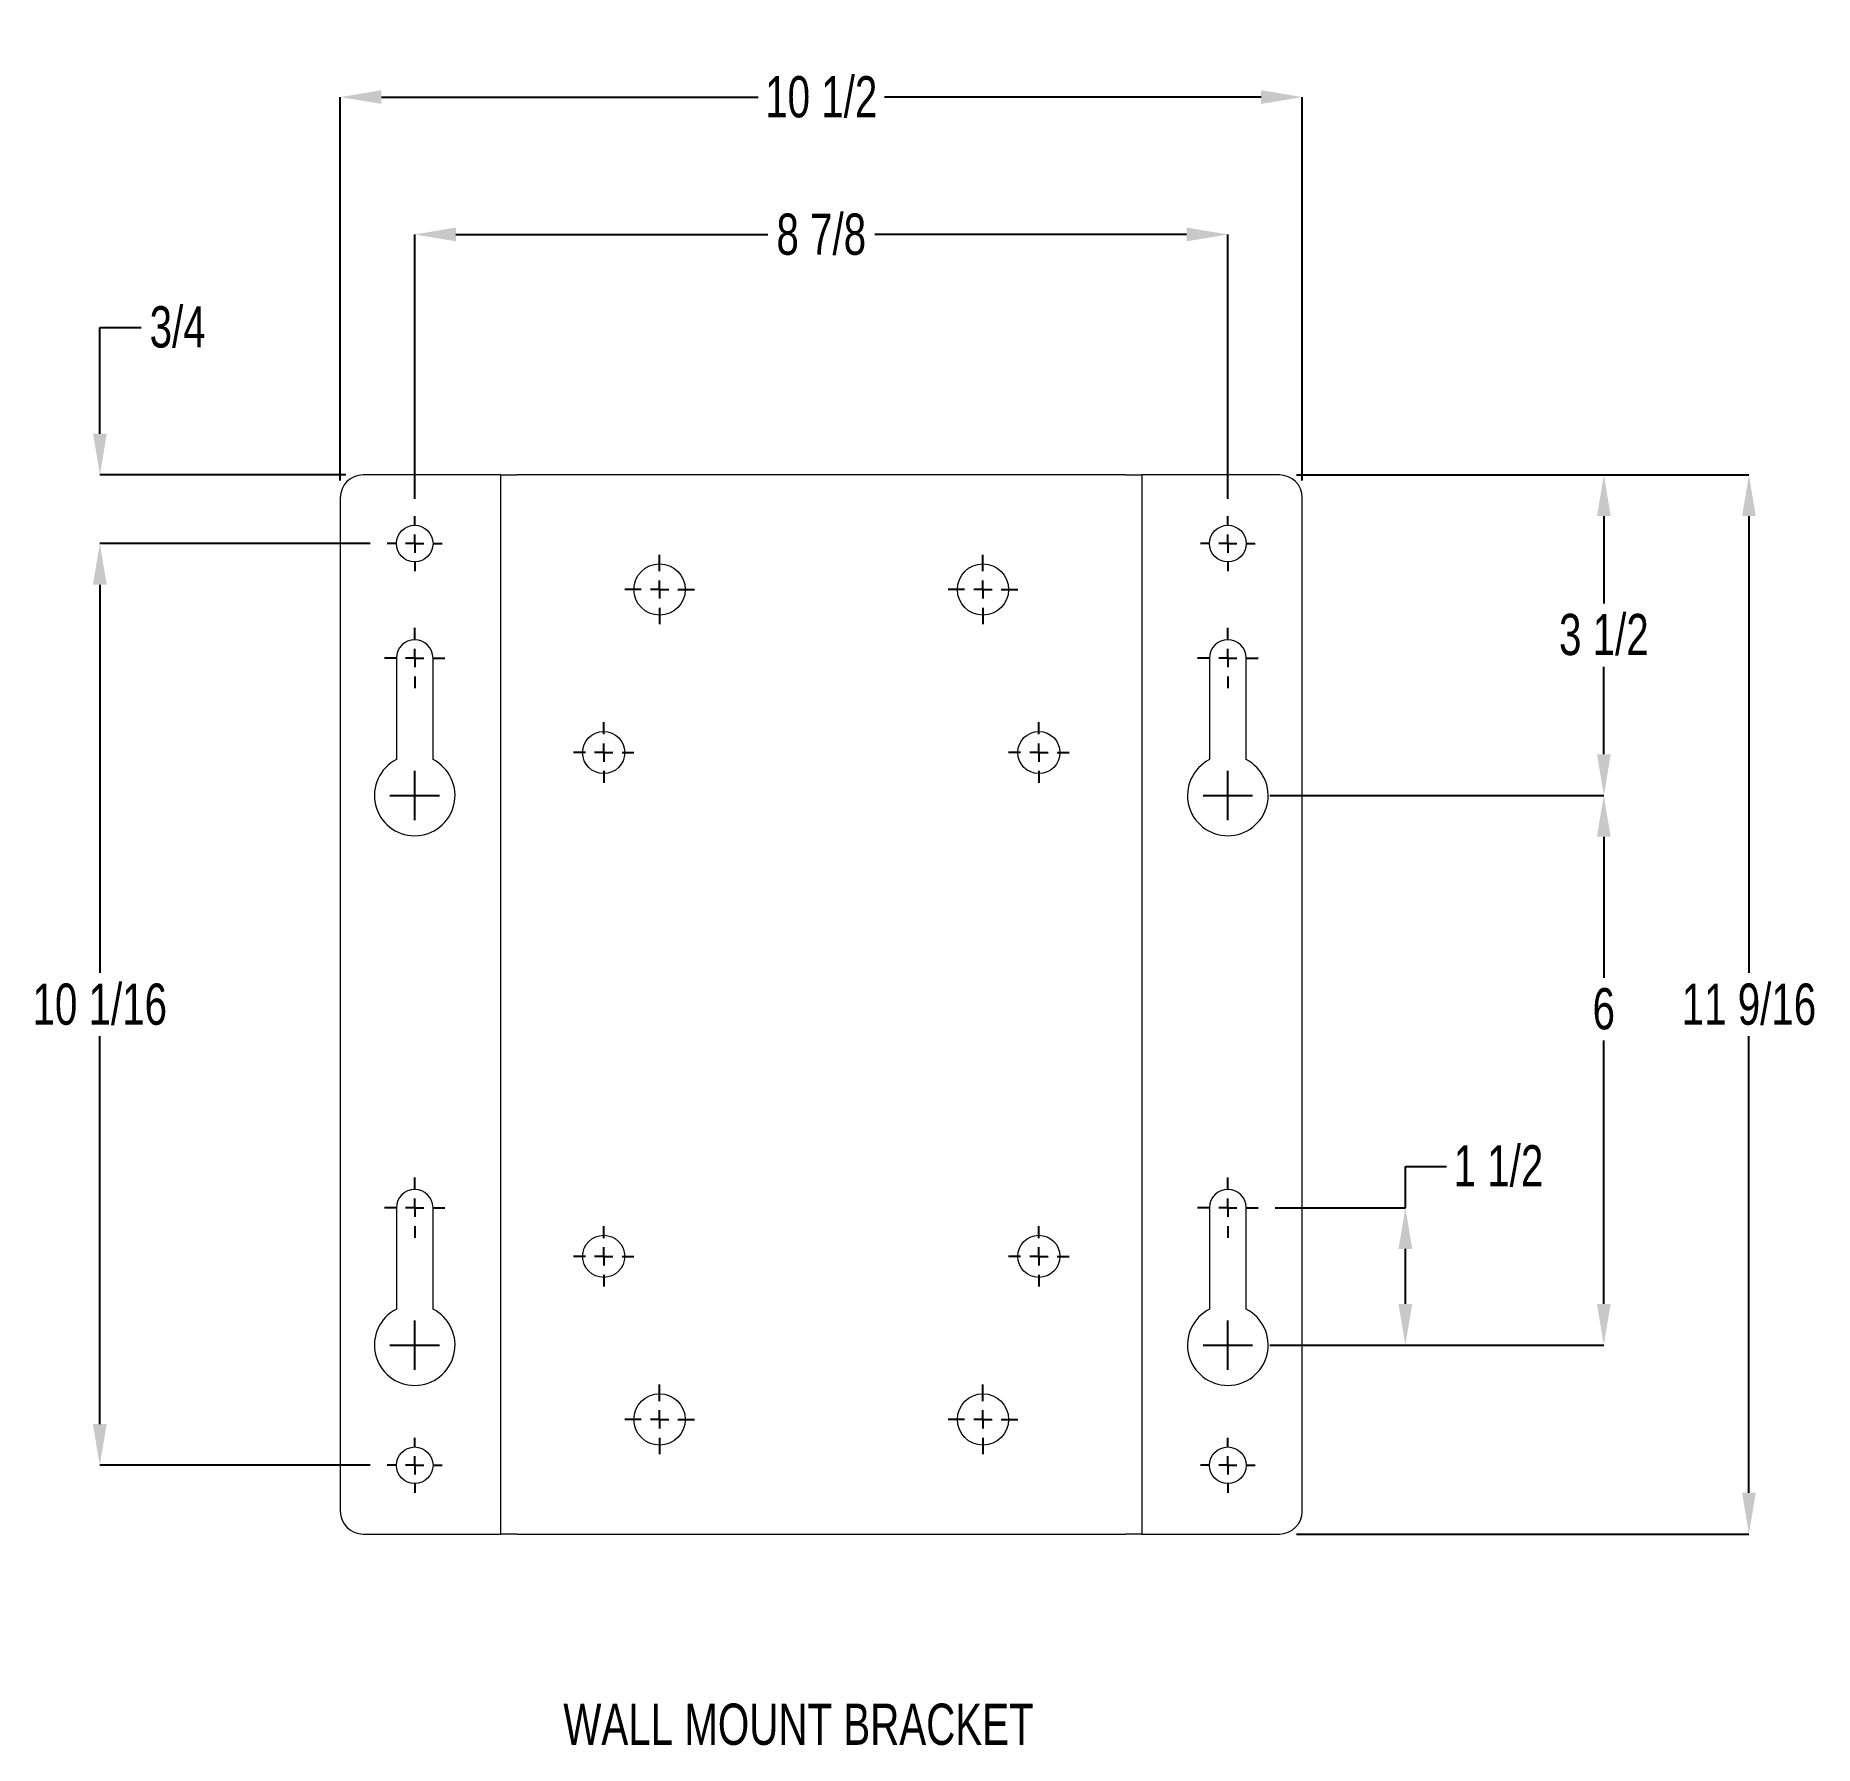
# Model space of a CAD drawing. Header units: inches. Extents: x 26.34 to 32.82, y 10.81 to 17.04.
import ezdxf

# ---------------------------------------------------------------- set-up
doc = ezdxf.new("R2010")
doc.units = ezdxf.units.IN
doc.header["$MEASUREMENT"] = 0
doc.header["$PDSIZE"] = -1
doc.layers.add('DIM', color=1, linetype='Continuous')
doc.styles.add('SLDTEXTSTYLE0', font='ARIAL.TTF', dxfattribs={"width": 0.7})
doc.dimstyles.new('SLDDIMSTYLE0', dxfattribs={"dimtxt": 0.15, "dimasz": 0.15, "dimexe": 0, "dimexo": 0.0625, "dimgap": 0.0375, "dimtad": 0, "dimtih": 1, "dimtoh": 1, "dimdec": 0, "dimlfac": 3, "dimrnd": 1e-09, "dimzin": 12, "dimdsep": 46, "dimtxsty": 'SLDTEXTSTYLE0', "dimsah": 1, "dimcen": 0.09, "dimadec": 0, "dimazin": 0, "dimtfac": 1, "dimtdec": 0, "dimtofl": 0, "dimtmove": 0, "dimatfit": 3, "dimfxl": 0, "dimtolj": 1, "dimtzin": 12, "dimarcsym": 0})
doc.dimstyles.new('SLDDIMSTYLE2', dxfattribs={"dimtxt": 0.15, "dimasz": 0.15, "dimexe": 0, "dimexo": 0.0625, "dimgap": 0.0375, "dimtad": 0, "dimtih": 1, "dimtoh": 1, "dimdec": 0, "dimlfac": 3, "dimrnd": 1e-09, "dimzin": 12, "dimdsep": 46, "dimtxsty": 'SLDTEXTSTYLE0', "dimsah": 1, "dimcen": 0.09, "dimadec": 0, "dimazin": 0, "dimtfac": 1, "dimtdec": 0, "dimtofl": 0, "dimtmove": 0, "dimatfit": 3, "dimfxl": 0, "dimtolj": 1, "dimtzin": 12, "dimarcsym": 0})

# ---------------------------------------------------------------- blocks, each defined once
blk = doc.blocks.new('*D34')
at = {"layer": 'DEFPOINTS', "color": 0}
for p in [(30.7722, 14.2718), (32.0499, 14.2718), (30.7722, 12.2718)]:
    blk.add_point(p, dxfattribs=at)
at = {"layer": 'DIM', "color": 0, "lineweight": -2}
for p, q in [((30.8347, 14.2718), (32.0499, 14.2718)), ((32.0499, 14.1218), (32.0499, 13.6083)), ((32.0499, 12.4218), (32.0499, 13.3801)), ((30.8347, 12.2718), (32.0499, 12.2718))]:
    blk.add_line(p, q, dxfattribs=at)
at = {"layer": 'DIM', "color": 0}
for points in [[(32.0249, 14.1218), (32.0749, 14.1218), (32.0499, 14.2718)], [(32.0249, 12.4218), (32.0749, 12.4218), (32.0499, 12.2718)]]:
    blk.add_solid(points, dxfattribs=at)
at = {"layer": 'DIM', "color": 0, "insert": (32.0499, 13.5708), "char_height": 0.15, "attachment_point": 2, "style": 'SLDTEXTSTYLE0'}
blk.add_mtext('\\A1;6', dxfattribs=at)
blk = doc.blocks.new('*D35')
at = {"layer": 'DEFPOINTS', "color": 0}
for p in [(30.8697, 15.4384), (30.7722, 14.2718), (32.0503, 14.2718)]:
    blk.add_point(p, dxfattribs=at)
at = {"layer": 'DIM', "color": 0, "lineweight": -2}
for p, q in [((30.9322, 15.4384), (32.0503, 15.4384)), ((32.0503, 15.2884), (32.0503, 14.9702)), ((32.0503, 14.4218), (32.0503, 14.74)), ((30.8347, 14.2718), (32.0503, 14.2718))]:
    blk.add_line(p, q, dxfattribs=at)
at = {"layer": 'DIM', "color": 0}
for points in [[(32.0253, 15.2884), (32.0753, 15.2884), (32.0503, 15.4384)], [(32.0253, 14.4218), (32.0753, 14.4218), (32.0503, 14.2718)]]:
    blk.add_solid(points, dxfattribs=at)
at = {"layer": 'DIM', "color": 0, "insert": (32.0503, 14.9327), "char_height": 0.15, "attachment_point": 2, "style": 'SLDTEXTSTYLE0'}
blk.add_mtext('\\A1;3 1/2', dxfattribs=at)
blk = doc.blocks.new('*D36')
at = {"color": 0, "linetype": 'ByBlock', "lineweight": -2}
for p, q in [((27.5614, 15.1884), (26.5781, 15.1884)), ((26.5781, 15.0384), (26.5781, 13.6264)), ((26.5781, 11.9843), (26.5781, 13.3963)), ((27.5614, 11.8343), (26.5781, 11.8343))]:
    blk.add_line(p, q, dxfattribs=at)
at = {"color": 0, "linetype": 'ByBlock'}
for points in [[(26.5781, 15.1884), (26.5531, 15.0384), (26.6031, 15.0384)], [(26.5781, 11.8343), (26.5531, 11.9843), (26.6031, 11.9843)]]:
    blk.add_solid(points, dxfattribs=at)
at = {"layer": 'DEFPOINTS', "color": 0, "linetype": 'ByBlock'}
for p in [(27.6239, 15.1884), (27.6239, 11.8343)]:
    blk.add_point(p, dxfattribs=at)
at = {"color": 0, "linetype": 'ByBlock', "insert": (26.5781, 13.5114), "char_height": 0.15, "attachment_point": 5, "style": 'SLDTEXTSTYLE0'}
blk.add_mtext('10 1/16', dxfattribs=at)
blk = doc.blocks.new('*D37')
at = {"layer": 'DEFPOINTS', "color": 0}
for p in [(26.5786, 15.4384), (27.5364, 15.4384), (27.6239, 15.1884)]:
    blk.add_point(p, dxfattribs=at)
at = {"layer": 'DIM', "color": 0, "lineweight": -2}
for p, q in [((26.5786, 15.5884), (26.5786, 15.9745)), ((26.5786, 15.9745), (26.7286, 15.9745)), ((27.4739, 15.4384), (26.5786, 15.4384)), ((27.5614, 15.1884), (26.5786, 15.1884)), ((26.5786, 15.0384), (26.5786, 14.8884))]:
    blk.add_line(p, q, dxfattribs=at)
at = {"layer": 'DIM', "color": 0}
for points in [[(26.5536, 15.5884), (26.6036, 15.5884), (26.5786, 15.4384)], [(26.5536, 15.0384), (26.6036, 15.0384), (26.5786, 15.1884)]]:
    blk.add_solid(points, dxfattribs=at)
at = {"layer": 'DIM', "color": 0, "insert": (26.8615, 16.0521), "char_height": 0.15, "attachment_point": 2, "style": 'SLDTEXTSTYLE0'}
blk.add_mtext('\\A1;3/4', dxfattribs=at)
blk = doc.blocks.new('*D38')
at = {"layer": 'DEFPOINTS', "color": 0}
for p in [(30.7922, 12.7718), (31.3281, 12.7718), (30.7722, 12.2718)]:
    blk.add_point(p, dxfattribs=at)
at = {"layer": 'DIM', "color": 0, "lineweight": -2}
for p, q in [((31.3281, 12.7718), (31.3281, 12.9218)), ((31.3281, 12.9218), (31.4781, 12.9218)), ((30.8547, 12.7718), (31.3281, 12.7718)), ((31.3281, 12.4218), (31.3281, 12.6218)), ((30.8347, 12.2718), (31.3281, 12.2718))]:
    blk.add_line(p, q, dxfattribs=at)
at = {"layer": 'DIM', "color": 0}
for points in [[(31.3031, 12.6218), (31.3531, 12.6218), (31.3281, 12.7718)], [(31.3031, 12.4218), (31.3531, 12.4218), (31.3281, 12.2718)]]:
    blk.add_solid(points, dxfattribs=at)
at = {"layer": 'DIM', "color": 0, "insert": (31.6668, 12.9993), "char_height": 0.15, "attachment_point": 2, "style": 'SLDTEXTSTYLE0'}
blk.add_mtext('\\A1;1 1/2', dxfattribs=at)
blk = doc.blocks.new('*D39')
at = {"color": 0, "linetype": 'ByBlock', "lineweight": -2}
for p, q in [((27.7239, 15.3509), (27.7239, 16.3134)), ((27.8739, 16.3134), (29.0087, 16.3134)), ((30.5322, 16.3134), (29.3975, 16.3134)), ((30.6822, 15.3509), (30.6822, 16.3134))]:
    blk.add_line(p, q, dxfattribs=at)
at = {"color": 0, "linetype": 'ByBlock'}
for points in [[(27.7239, 16.3134), (27.8739, 16.2884), (27.8739, 16.3384)], [(30.6822, 16.3134), (30.5322, 16.2884), (30.5322, 16.3384)]]:
    blk.add_solid(points, dxfattribs=at)
at = {"layer": 'DEFPOINTS', "color": 0, "linetype": 'ByBlock'}
for p in [(27.7239, 15.2884), (30.6822, 15.2884)]:
    blk.add_point(p, dxfattribs=at)
at = {"color": 0, "linetype": 'ByBlock', "insert": (29.2031, 16.3134), "char_height": 0.15, "attachment_point": 5, "style": 'SLDTEXTSTYLE0'}
blk.add_mtext('8 7/8', dxfattribs=at)
blk = doc.blocks.new('*D40')
at = {"color": 0, "linetype": 'ByBlock', "lineweight": -2}
for p, q in [((27.4531, 15.4176), (27.4531, 16.8134)), ((27.6031, 16.8134), (28.9735, 16.8134)), ((30.8031, 16.8134), (29.4326, 16.8134)), ((30.9531, 15.4176), (30.9531, 16.8134))]:
    blk.add_line(p, q, dxfattribs=at)
at = {"color": 0, "linetype": 'ByBlock'}
for points in [[(27.4531, 16.8134), (27.6031, 16.7884), (27.6031, 16.8384)], [(30.9531, 16.8134), (30.8031, 16.7884), (30.8031, 16.8384)]]:
    blk.add_solid(points, dxfattribs=at)
at = {"layer": 'DEFPOINTS', "color": 0, "linetype": 'ByBlock'}
for p in [(27.4531, 15.3551), (30.9531, 15.3551)]:
    blk.add_point(p, dxfattribs=at)
at = {"color": 0, "linetype": 'ByBlock', "insert": (29.2031, 16.8134), "char_height": 0.15, "attachment_point": 5, "style": 'SLDTEXTSTYLE0'}
blk.add_mtext('10 1/2', dxfattribs=at)
blk = doc.blocks.new('*D41')
at = {"color": 0, "linetype": 'ByBlock', "lineweight": -2}
for p, q in [((30.9322, 15.4384), (32.5781, 15.4384)), ((32.5781, 15.2884), (32.5781, 13.6264)), ((32.5781, 11.7343), (32.5781, 13.3963)), ((30.9322, 11.5843), (32.5781, 11.5843))]:
    blk.add_line(p, q, dxfattribs=at)
at = {"color": 0, "linetype": 'ByBlock'}
for points in [[(32.5781, 15.4384), (32.5531, 15.2884), (32.6031, 15.2884)], [(32.5781, 11.5843), (32.5531, 11.7343), (32.6031, 11.7343)]]:
    blk.add_solid(points, dxfattribs=at)
at = {"layer": 'DEFPOINTS', "color": 0, "linetype": 'ByBlock'}
for p in [(30.8697, 15.4384), (30.8697, 11.5843)]:
    blk.add_point(p, dxfattribs=at)
at = {"color": 0, "linetype": 'ByBlock', "insert": (32.5781, 13.5114), "char_height": 0.15, "attachment_point": 5, "style": 'SLDTEXTSTYLE0'}
blk.add_mtext('11 9/16', dxfattribs=at)
blk = doc.blocks.new('SW_CENTERMARKSYMBOL_0')
at = {"layer": 'DIM', "color": 0}
for p, q in [((0, 0.0667), (0, 0.1267)), ((-0.0667, 0), (-0.1267, 0)), ((0, 0), (-0.0333, 0)), ((0, 0), (0, 0.0333)), ((0, 0), (0, -0.0333)), ((0, 0), (0.0333, 0)), ((0.0667, 0), (0.1267, 0)), ((0, -0.0667), (0, -0.1267))]:
    blk.add_line(p, q, dxfattribs=at)
blk = doc.blocks.new('SW_CENTERMARKSYMBOL_1')
at = {"layer": 'DIM', "color": 0}
for p, q in [((0, 0.0667), (0, 0.1267)), ((-0.0667, 0), (-0.1267, 0)), ((0, 0), (-0.0333, 0)), ((0, 0), (0, 0.0333)), ((0, 0), (0, -0.0333)), ((0, 0), (0.0333, 0)), ((0.0667, 0), (0.1267, 0)), ((0, -0.0667), (0, -0.1267))]:
    blk.add_line(p, q, dxfattribs=at)
blk = doc.blocks.new('SW_CENTERMARKSYMBOL_2')
at = {"layer": 'DIM', "color": 0}
for p, q in [((0, 0.0667), (0, 0.1267)), ((-0.0667, 0), (-0.1267, 0)), ((0, 0), (-0.0333, 0)), ((0, 0), (0, 0.0333)), ((0, 0), (0, -0.0333)), ((0, 0), (0.0333, 0)), ((0.0667, 0), (0.1267, 0)), ((0, -0.0667), (0, -0.1267))]:
    blk.add_line(p, q, dxfattribs=at)
blk = doc.blocks.new('SW_CENTERMARKSYMBOL_3')
at = {"layer": 'DIM', "color": 0}
for p, q in [((0, 0.0667), (0, 0.1267)), ((-0.0667, 0), (-0.1267, 0)), ((0, 0), (-0.0333, 0)), ((0, 0), (0, 0.0333)), ((0, 0), (0, -0.0333)), ((0, 0), (0.0333, 0)), ((0.0667, 0), (0.1267, 0)), ((0, -0.0667), (0, -0.1267))]:
    blk.add_line(p, q, dxfattribs=at)
blk = doc.blocks.new('SW_CENTERMARKSYMBOL_4')
at = {"layer": 'DIM', "color": 0}
for p, q in [((0, 0.0667), (0, 0.1)), ((-0.0667, 0), (-0.1, 0)), ((0, 0), (-0.0333, 0)), ((0, 0), (0, 0.0333)), ((0, 0), (0, -0.0333)), ((0, 0), (0.0333, 0)), ((0.0667, 0), (0.1, 0)), ((0, -0.0667), (0, -0.1))]:
    blk.add_line(p, q, dxfattribs=at)
blk = doc.blocks.new('SW_CENTERMARKSYMBOL_5')
at = {"layer": 'DIM', "color": 0}
for p, q in [((0, 0.0667), (0, 0.1)), ((-0.0667, 0), (-0.1, 0)), ((0, 0), (-0.0333, 0)), ((0, 0), (0, 0.0333)), ((0, 0), (0, -0.0333)), ((0, 0), (0.0333, 0)), ((0.0667, 0), (0.1, 0)), ((0, -0.0667), (0, -0.1))]:
    blk.add_line(p, q, dxfattribs=at)
blk = doc.blocks.new('SW_CENTERMARKSYMBOL_6')
at = {"layer": 'DIM', "color": 0}
for p, q in [((0, 0.0667), (0, 0.1)), ((-0.0667, 0), (-0.1, 0)), ((0, 0), (-0.0333, 0)), ((0, 0), (0, 0.0333)), ((0, 0), (0, -0.0333)), ((0, 0), (0.0333, 0)), ((0.0667, 0), (0.1, 0)), ((0, -0.0667), (0, -0.1))]:
    blk.add_line(p, q, dxfattribs=at)
blk = doc.blocks.new('SW_CENTERMARKSYMBOL_7')
at = {"layer": 'DIM', "color": 0}
for p, q in [((0, 0.0667), (0, 0.1)), ((-0.0667, 0), (-0.1, 0)), ((0, 0), (-0.0333, 0)), ((0, 0), (0, 0.0333)), ((0, 0), (0, -0.0333)), ((0, 0), (0.0333, 0)), ((0.0667, 0), (0.1, 0)), ((0, -0.0667), (0, -0.1))]:
    blk.add_line(p, q, dxfattribs=at)
blk = doc.blocks.new('SW_CENTERMARKSYMBOL_8')
at = {"layer": 'DIM', "color": 0}
for p, q in [((0, 0.0667), (0, 0.11)), ((-0.0667, 0), (-0.11, 0)), ((0, 0), (-0.0333, 0)), ((0, 0), (0, 0.0333)), ((0, 0), (0, -0.0333)), ((0, 0), (0.0333, 0)), ((0.0667, 0), (0.11, 0)), ((0, -0.0667), (0, -0.11))]:
    blk.add_line(p, q, dxfattribs=at)
blk = doc.blocks.new('SW_CENTERMARKSYMBOL_9')
at = {"layer": 'DIM', "color": 0}
for p, q in [((0, 0.0667), (0, 0.11)), ((-0.0667, 0), (-0.11, 0)), ((0, 0), (-0.0333, 0)), ((0, 0), (0, 0.0333)), ((0, 0), (0, -0.0333)), ((0, 0), (0.0333, 0)), ((0.0667, 0), (0.11, 0)), ((0, -0.0667), (0, -0.11))]:
    blk.add_line(p, q, dxfattribs=at)
blk = doc.blocks.new('SW_CENTERMARKSYMBOL_10')
at = {"layer": 'DIM', "color": 0}
for p, q in [((0, 0.0667), (0, 0.11)), ((-0.0667, 0), (-0.11, 0)), ((0, 0), (-0.0333, 0)), ((0, 0), (0, 0.0333)), ((0, 0), (0, -0.0333)), ((0, 0), (0.0333, 0)), ((0.0667, 0), (0.11, 0)), ((0, -0.0667), (0, -0.11))]:
    blk.add_line(p, q, dxfattribs=at)
blk = doc.blocks.new('SW_CENTERMARKSYMBOL_11')
at = {"layer": 'DIM', "color": 0}
for p, q in [((0, 0.0667), (0, 0.11)), ((-0.0667, 0), (-0.11, 0)), ((0, 0), (-0.0333, 0)), ((0, 0), (0, 0.0333)), ((0, 0), (0, -0.0333)), ((0, 0), (0.0333, 0)), ((0.0667, 0), (0.11, 0)), ((0, -0.0667), (0, -0.11))]:
    blk.add_line(p, q, dxfattribs=at)
blk = doc.blocks.new('SW_CENTERMARKSYMBOL_12')
at = {"layer": 'DIM', "color": 0}
for p, q in [((0, 0.0667), (0, 0.1267)), ((-0.0667, 0), (-0.1267, 0)), ((0, 0), (-0.0333, 0)), ((0, 0), (0, 0.0333)), ((0, 0), (0, -0.0333)), ((0, 0), (0.0333, 0)), ((0.0667, 0), (0.1267, 0)), ((0, -0.0667), (0, -0.1267))]:
    blk.add_line(p, q, dxfattribs=at)
blk = doc.blocks.new('SW_CENTERMARKSYMBOL_13')
at = {"layer": 'DIM', "color": 0}
for p, q in [((0, 0.0667), (0, 0.1267)), ((-0.0667, 0), (-0.1267, 0)), ((0, 0), (-0.0333, 0)), ((0, 0), (0, 0.0333)), ((0, 0), (0, -0.0333)), ((0, 0), (0.0333, 0)), ((0.0667, 0), (0.1267, 0)), ((0, -0.0667), (0, -0.1267))]:
    blk.add_line(p, q, dxfattribs=at)
blk = doc.blocks.new('SW_CENTERMARKSYMBOL_14')
at = {"layer": 'DIM', "color": 0}
for p, q in [((0, 0.0667), (0, 0.1267)), ((-0.0667, 0), (-0.1267, 0)), ((0, 0), (-0.0333, 0)), ((0, 0), (0, 0.0333)), ((0, 0), (0, -0.0333)), ((0, 0), (0.0333, 0)), ((0.0667, 0), (0.1267, 0)), ((0, -0.0667), (0, -0.1267))]:
    blk.add_line(p, q, dxfattribs=at)
blk = doc.blocks.new('SW_CENTERMARKSYMBOL_15')
at = {"layer": 'DIM', "color": 0}
for p, q in [((0, 0.0667), (0, 0.1267)), ((-0.0667, 0), (-0.1267, 0)), ((0, 0), (-0.0333, 0)), ((0, 0), (0, 0.0333)), ((0, 0), (0, -0.0333)), ((0, 0), (0.0333, 0)), ((0.0667, 0), (0.1267, 0)), ((0, -0.0667), (0, -0.1267))]:
    blk.add_line(p, q, dxfattribs=at)
blk = doc.blocks.new('SW_CENTERMARKSYMBOL_16')
at = {"layer": 'DIM', "color": 0}
for p, q in [((0, 0.0667), (0, 0.1)), ((-0.0667, 0), (-0.1, 0)), ((0, 0), (-0.0333, 0)), ((0, 0), (0, 0.0333)), ((0, 0), (0, -0.0333)), ((0, 0), (0.0333, 0)), ((0.0667, 0), (0.1, 0)), ((0, -0.0667), (0, -0.1))]:
    blk.add_line(p, q, dxfattribs=at)
blk = doc.blocks.new('SW_CENTERMARKSYMBOL_17')
at = {"layer": 'DIM', "color": 0}
for p, q in [((0, 0.0667), (0, 0.1)), ((-0.0667, 0), (-0.1, 0)), ((0, 0), (-0.0333, 0)), ((0, 0), (0, 0.0333)), ((0, 0), (0, -0.0333)), ((0, 0), (0.0333, 0)), ((0.0667, 0), (0.1, 0)), ((0, -0.0667), (0, -0.1))]:
    blk.add_line(p, q, dxfattribs=at)
blk = doc.blocks.new('SW_CENTERMARKSYMBOL_18')
at = {"layer": 'DIM', "color": 0}
for p, q in [((0, 0.0667), (0, 0.1)), ((-0.0667, 0), (-0.1, 0)), ((0, 0), (-0.0333, 0)), ((0, 0), (0, 0.0333)), ((0, 0), (0, -0.0333)), ((0, 0), (0.0333, 0)), ((0.0667, 0), (0.1, 0)), ((0, -0.0667), (0, -0.1))]:
    blk.add_line(p, q, dxfattribs=at)
blk = doc.blocks.new('SW_CENTERMARKSYMBOL_19')
at = {"layer": 'DIM', "color": 0}
for p, q in [((0, 0.0667), (0, 0.1)), ((-0.0667, 0), (-0.1, 0)), ((0, 0), (-0.0333, 0)), ((0, 0), (0, 0.0333)), ((0, 0), (0, -0.0333)), ((0, 0), (0.0333, 0)), ((0.0667, 0), (0.1, 0)), ((0, -0.0667), (0, -0.1))]:
    blk.add_line(p, q, dxfattribs=at)
blk = doc.blocks.new('SW_CENTERMARKSYMBOL_20')
at = {"layer": 'DIM', "color": 0}
for p, q in [((0, 0.0667), (0, 0.11)), ((-0.0667, 0), (-0.11, 0)), ((0, 0), (-0.0333, 0)), ((0, 0), (0, 0.0333)), ((0, 0), (0, -0.0333)), ((0, 0), (0.0333, 0)), ((0.0667, 0), (0.11, 0)), ((0, -0.0667), (0, -0.11))]:
    blk.add_line(p, q, dxfattribs=at)
blk = doc.blocks.new('SW_CENTERMARKSYMBOL_21')
at = {"layer": 'DIM', "color": 0}
for p, q in [((0, 0.0667), (0, 0.11)), ((-0.0667, 0), (-0.11, 0)), ((0, 0), (-0.0333, 0)), ((0, 0), (0, 0.0333)), ((0, 0), (0, -0.0333)), ((0, 0), (0.0333, 0)), ((0.0667, 0), (0.11, 0)), ((0, -0.0667), (0, -0.11))]:
    blk.add_line(p, q, dxfattribs=at)
blk = doc.blocks.new('SW_CENTERMARKSYMBOL_22')
at = {"layer": 'DIM', "color": 0}
for p, q in [((0, 0.0667), (0, 0.11)), ((-0.0667, 0), (-0.11, 0)), ((0, 0), (-0.0333, 0)), ((0, 0), (0, 0.0333)), ((0, 0), (0, -0.0333)), ((0, 0), (0.0333, 0)), ((0.0667, 0), (0.11, 0)), ((0, -0.0667), (0, -0.11))]:
    blk.add_line(p, q, dxfattribs=at)
blk = doc.blocks.new('SW_CENTERMARKSYMBOL_23')
at = {"layer": 'DIM', "color": 0}
for p, q in [((0, 0.0667), (0, 0.11)), ((-0.0667, 0), (-0.11, 0)), ((0, 0), (-0.0333, 0)), ((0, 0), (0, 0.0333)), ((0, 0), (0, -0.0333)), ((0, 0), (0.0333, 0)), ((0.0667, 0), (0.11, 0)), ((0, -0.0667), (0, -0.11))]:
    blk.add_line(p, q, dxfattribs=at)

msp = doc.modelspace()

# ---------------------------------------------------------------- linework, layer by layer
at = {"color": 7, "linetype": 'Continuous', "lineweight": 15}
for p, q in [((28.016411, 15.438444), (27.536411, 15.438444)), ((28.036411, 15.438444), (28.016411, 15.438444)), ((28.036411, 15.438444), (28.036411, 11.584277)), ((28.036411, 15.438444), (28.096411, 15.438444)), ((30.309744, 15.438444), (28.096411, 15.438444)), ((30.309744, 15.438444), (30.369744, 15.438444)), ((30.369744, 15.438444), (30.369744, 11.584277)), ((30.389744, 15.438444), (30.369744, 15.438444)), ((30.869744, 15.438444), (30.389744, 15.438444)), ((27.453077, 15.355111), (27.453077, 11.667611)), ((30.953077, 11.667611), (30.953077, 15.355111)), ((27.657244, 14.771777), (27.657244, 14.402417)), ((27.790577, 14.402417), (27.790577, 14.771777)), ((30.615577, 14.771777), (30.615577, 14.402417)), ((30.748911, 14.402417), (30.748911, 14.771777)), ((27.657244, 12.771777), (27.657244, 12.402417)), ((27.790577, 12.402417), (27.790577, 12.771777)), ((30.615577, 12.771777), (30.615577, 12.402417)), ((30.748911, 12.402417), (30.748911, 12.771777)), ((27.536411, 11.584277), (28.016411, 11.584277)), ((28.016411, 11.584277), (28.036411, 11.584277)), ((28.096411, 11.584277), (28.036411, 11.584277)), ((28.096411, 11.584277), (30.309744, 11.584277)), ((30.369744, 11.584277), (30.309744, 11.584277)), ((30.369744, 11.584277), (30.389744, 11.584277)), ((30.389744, 11.584277), (30.869744, 11.584277))]:
    msp.add_line(p, q, dxfattribs=at)
for centre, radius in [((27.723911, 15.188444), 0.066667), ((30.682244, 15.188444), 0.066667), ((28.614744, 15.021361), 0.093333), ((29.791411, 15.021361), 0.093333), ((28.411411, 14.428027), 0.076667), ((29.994744, 14.428027), 0.076667), ((28.411411, 12.594694), 0.076667), ((29.994744, 12.594694), 0.076667), ((28.614744, 12.001361), 0.093333), ((29.791411, 12.001361), 0.093333), ((27.723911, 11.834277), 0.066667), ((30.682244, 11.834277), 0.066667)]:
    msp.add_circle(centre, radius, dxfattribs=at)
for centre, radius, start, end in [((27.536411, 15.355111), 0.083333, 90, 180), ((30.869744, 15.355111), 0.083333, 0, 90), ((27.723911, 14.771777), 0.066667, 0, 180), ((30.682244, 14.771777), 0.066667, 0, 180), ((27.723911, 14.271777), 0.146667, 117.0356918, 62.9643082), ((30.682244, 14.271777), 0.146667, 117.0356918, 62.9643082), ((27.723911, 12.771777), 0.066667, 0, 180), ((30.682244, 12.771777), 0.066667, 0, 180), ((27.723911, 12.271777), 0.146667, 117.0356918, 62.9643082), ((30.682244, 12.271777), 0.146667, 117.0356918, 62.9643082), ((27.536411, 11.667611), 0.083333, 180, 270), ((30.869744, 11.667611), 0.083333, 270, 0)]:
    msp.add_arc(centre, radius, start, end, dxfattribs=at)
at = {"layer": 'DIM'}
for p, q in [((27.723911, 14.181777), (27.723911, 14.361777)), ((30.682244, 14.181777), (30.682244, 14.361777)), ((27.633911, 14.271777), (27.813911, 14.271777)), ((30.592244, 14.271777), (30.772244, 14.271777)), ((27.723911, 12.181777), (27.723911, 12.361777)), ((30.682244, 12.181777), (30.682244, 12.361777)), ((27.633911, 12.271777), (27.813911, 12.271777)), ((30.592244, 12.271777), (30.772244, 12.271777))]:
    msp.add_line(p, q, dxfattribs=at)

# ---------------------------------------------------------------- block references
for name, p in [('SW_CENTERMARKSYMBOL_5', (27.723911, 15.188444)), ('SW_CENTERMARKSYMBOL_17', (27.723911, 15.188444)), ('SW_CENTERMARKSYMBOL_4', (30.682244, 15.188444)), ('SW_CENTERMARKSYMBOL_16', (30.682244, 15.188444)), ('SW_CENTERMARKSYMBOL_2', (28.614744, 15.021361)), ('SW_CENTERMARKSYMBOL_14', (28.614744, 15.021361)), ('SW_CENTERMARKSYMBOL_0', (29.791411, 15.021361)), ('SW_CENTERMARKSYMBOL_12', (29.791411, 15.021361)), ('SW_CENTERMARKSYMBOL_23', (27.723911, 14.771777)), ('SW_CENTERMARKSYMBOL_23', (30.682244, 14.771777)), ('SW_CENTERMARKSYMBOL_9', (28.411411, 14.428027)), ('SW_CENTERMARKSYMBOL_21', (28.411411, 14.428027)), ('SW_CENTERMARKSYMBOL_8', (29.994744, 14.428027)), ('SW_CENTERMARKSYMBOL_20', (29.994744, 14.428027)), ('SW_CENTERMARKSYMBOL_23', (27.723911, 12.771777)), ('SW_CENTERMARKSYMBOL_23', (30.682244, 12.771777)), ('SW_CENTERMARKSYMBOL_10', (28.411411, 12.594694)), ('SW_CENTERMARKSYMBOL_22', (28.411411, 12.594694)), ('SW_CENTERMARKSYMBOL_11', (29.994744, 12.594694)), ('SW_CENTERMARKSYMBOL_23', (29.994744, 12.594694)), ('SW_CENTERMARKSYMBOL_3', (28.614744, 12.001361)), ('SW_CENTERMARKSYMBOL_15', (28.614744, 12.001361)), ('SW_CENTERMARKSYMBOL_1', (29.791411, 12.001361)), ('SW_CENTERMARKSYMBOL_13', (29.791411, 12.001361)), ('SW_CENTERMARKSYMBOL_6', (27.723911, 11.834277)), ('SW_CENTERMARKSYMBOL_18', (27.723911, 11.834277)), ('SW_CENTERMARKSYMBOL_7', (30.682244, 11.834277)), ('SW_CENTERMARKSYMBOL_19', (30.682244, 11.834277))]:
    msp.add_blockref(name, p, dxfattribs=at)

# ---------------------------------------------------------------- texts
at = {"layer": 'DIM', "insert": (28.264614, 10.967068), "char_height": 0.15, "attachment_point": 1, "style": 'SLDTEXTSTYLE0'}
msp.add_mtext('WALL MOUNT BRACKET', dxfattribs=at)

# ---------------------------------------------------------------- dimensions: what is measured, and where the dimension line sits
at = {"layer": 'DIM'}
for base, p1, p2, picture, middle in [((30.953077, 16.813444), (27.453077, 15.355111), (30.953077, 15.355111), '*D40', (29.203077, 16.813444)), ((30.682244, 16.313444), (27.723911, 15.288444), (30.682244, 15.288444), '*D39', (29.203077, 16.313444))]:
    dim = msp.add_linear_dim(base=base, p1=p1, p2=p2, dimstyle='SLDDIMSTYLE0', override={"dimdec": 4, "dimlunit": 5, "dimfrac": 2}, dxfattribs=at)
    dim.commit()
    dim.dimension.update_dxf_attribs({"geometry": picture, "text_midpoint": middle})
for base, p1, p2, dimstyle, picture, middle in [((26.578637, 15.438444), (27.623911, 15.188444), (27.536411, 15.438444), 'SLDDIMSTYLE2', '*D37', (26.861468, 15.974535)), ((32.049905, 14.271777), (30.772244, 12.271777), (30.772244, 14.271777), 'SLDDIMSTYLE0', '*D34', (32.049905, 13.494208))]:
    dim = msp.add_linear_dim(base=base, p1=p1, p2=p2, angle=90, dimstyle=dimstyle, override={"dimdec": 4, "dimlunit": 5, "dimfrac": 2}, dxfattribs=at)
    dim.commit()
    dim.dimension.update_dxf_attribs({"geometry": picture, "text_midpoint": middle, "dimtype": 160})
for base, p1, p2, dimstyle, picture, middle in [((32.05034, 14.271777), (30.869744, 15.438444), (30.772244, 14.271777), 'SLDDIMSTYLE0', '*D35', (32.05034, 14.855111)), ((32.578077, 11.584277), (30.869744, 15.438444), (30.869744, 11.584277), 'SLDDIMSTYLE0', '*D41', (32.578077, 13.511361)), ((26.578077, 11.834277), (27.623911, 15.188444), (27.623911, 11.834277), 'SLDDIMSTYLE0', '*D36', (26.578077, 13.511361)), ((31.328077, 12.771777), (30.772244, 12.271777), (30.792244, 12.771777), 'SLDDIMSTYLE2', '*D38', (31.666846, 12.921777))]:
    dim = msp.add_linear_dim(base=base, p1=p1, p2=p2, angle=90, dimstyle=dimstyle, override={"dimdec": 4, "dimlunit": 5, "dimfrac": 2}, dxfattribs=at)
    dim.commit()
    dim.dimension.update_dxf_attribs({"geometry": picture, "text_midpoint": middle})

doc.saveas('drawing.dxf')
